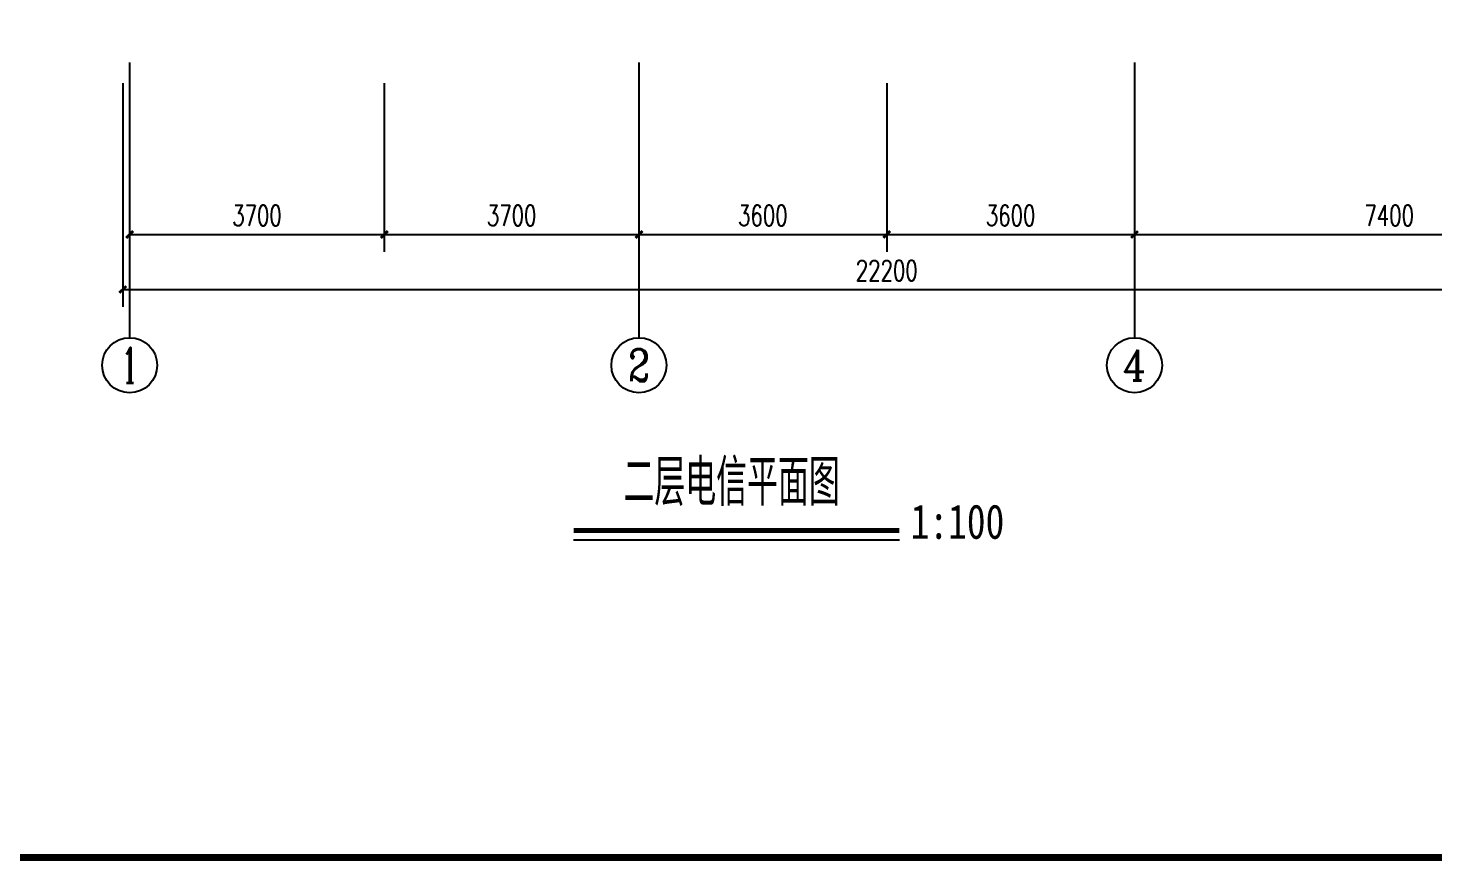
# Model space of a CAD drawing. Extents: x 6250600 to 6678662, y -692028 to -290561.
# Drawn here: x 6490355 to 6510780, y -465433 to -453329 of the extents above; entities that cross this region are included whole.
import ezdxf
from ezdxf.enums import TextEntityAlignment as Align

# ---------------------------------------------------------------- set-up
doc = ezdxf.new("R2010")
doc.units = 0
doc.header["$LTSCALE"] = 1000
doc.header["$MEASUREMENT"] = 0
doc.layers.get('0').update_dxf_attribs({"linetype": 'CONTINUOUS'})
doc.layers.get('Defpoints').update_dxf_attribs({"linetype": 'CONTINUOUS'})
for name, color, linetype in [('AXIS_TEXT', 7, 'CONTINUOUS'), ('PUB_TITLE', 4, 'CONTINUOUS'), ('图名', 15, 'CONTINUOUS'), ('建筑底图', 251, 'CONTINUOUS')]:
    doc.layers.add(name, color=color, linetype=linetype)
doc.styles.add('_TCH_AXIS', font='COMPLEX', dxfattribs={"bigfont": 'GBCBIG'})
doc.styles.add('_TCH_DIM_T3', font='SIMPLEX', dxfattribs={"width": 0.705882, "bigfont": 'GBCBIG'})
doc.styles.add('COMPLEX', font='COMPLEX')
doc.styles.add('sceie', font='sceie.shx', dxfattribs={"width": 0.7, "bigfont": 'sceic.shx'})
doc.styles.add('宋体', font='', dxfattribs={"width": 0.7})
doc.styles.get('宋体').set_extended_font_data('SimSun')
doc.dimstyles.new('_TCH_ARCH&&100', dxfattribs={"dimtxt": 297.5, "dimasz": 100, "dimexe": 250, "dimexo": 300, "dimgap": 126.25, "dimtad": 1, "dimdec": 0, "dimzin": 0, "dimdsep": 46, "dimtxsty": '_TCH_DIM_T3', "dimblk": 'ARCHTICK', "dimcen": 0.09, "dimclrt": 7, "dimazin": 2, "dimtfac": 1, "dimtdec": 0, "dimtix": 1, "dimtmove": 2, "dimatfit": 3, "dimfxl": 0, "dimtolj": 1, "dimtzin": 0, "dimarcsym": 0})

# ---------------------------------------------------------------- blocks, each defined once
blk = doc.blocks.new('_AXISO')
blk.add_circle((0, 0), 0.5)
at = {"layer": 'AXIS_TEXT', "style": 'COMPLEX', "width": 1.041667}
blk.add_attdef('A', text='', height=0.56, dxfattribs=at).set_placement((-0.25, -0.28), (0.25, -0.28), align=Align.FIT)
blk = doc.blocks.new('_ArchTick')
at = {"color": 0, "linetype": 'ByBlock', "const_width": 0.4}
blk.add_lwpolyline([(-0.5, -0.5), (0.5, 0.5)], dxfattribs=at)
blk = doc.blocks.new('*D461')
at = {"layer": 'Defpoints', "color": 0, "transparency": 16777216}
for p in [(6491730, -453828), (6513930, -453828), (6513930, -457128)]:
    blk.add_point(p, dxfattribs=at)
at = {"layer": '建筑底图', "color": 0, "lineweight": -2, "transparency": 16777216}
for p, q in [((6491730, -454128), (6491730, -457378)), ((6513930, -454128), (6513930, -457378)), ((6491730, -457128), (6513930, -457128))]:
    blk.add_line(p, q, dxfattribs=at)
at = {"layer": '建筑底图', "color": 0, "lineweight": -2, "transparency": 16777216, "xscale": 100, "yscale": 100, "zscale": 100, "rotation": 180}
blk.add_blockref('_ArchTick', (6491730, -457128), dxfattribs=at)
at = {"layer": '建筑底图', "color": 0, "lineweight": -2, "transparency": 16777216, "xscale": 100, "yscale": 100, "zscale": 100}
blk.add_blockref('_ArchTick', (6513930, -457128), dxfattribs=at)
at = {"layer": '建筑底图', "color": 7, "transparency": 16777216, "insert": (6502830, -456853), "char_height": 297.5, "attachment_point": 5, "style": '_TCH_DIM_T3'}
blk.add_mtext('\\A1;22200', dxfattribs=at)
blk = doc.blocks.new('*D462')
at = {"layer": 'Defpoints', "color": 0, "transparency": 16777216}
for p in [(6491830, -453828), (6495530, -453828), (6495530, -456328)]:
    blk.add_point(p, dxfattribs=at)
at = {"layer": '建筑底图', "color": 0, "lineweight": -2, "transparency": 16777216}
for p, q in [((6491830, -454128), (6491830, -456578)), ((6495530, -454128), (6495530, -456578)), ((6491830, -456328), (6495530, -456328))]:
    blk.add_line(p, q, dxfattribs=at)
at = {"layer": '建筑底图', "color": 0, "lineweight": -2, "transparency": 16777216, "xscale": 100, "yscale": 100, "zscale": 100, "rotation": 180}
blk.add_blockref('_ArchTick', (6491830, -456328), dxfattribs=at)
at = {"layer": '建筑底图', "color": 0, "lineweight": -2, "transparency": 16777216, "xscale": 100, "yscale": 100, "zscale": 100}
blk.add_blockref('_ArchTick', (6495530, -456328), dxfattribs=at)
at = {"layer": '建筑底图', "color": 7, "transparency": 16777216, "insert": (6493680, -456053), "char_height": 297.5, "attachment_point": 5, "style": '_TCH_DIM_T3'}
blk.add_mtext('\\A1;3700', dxfattribs=at)
blk = doc.blocks.new('*D463')
at = {"layer": 'Defpoints', "color": 0, "transparency": 16777216}
for p in [(6495530, -453828), (6499230, -453828), (6499230, -456328)]:
    blk.add_point(p, dxfattribs=at)
at = {"layer": '建筑底图', "color": 0, "lineweight": -2, "transparency": 16777216}
for p, q in [((6495530, -454128), (6495530, -456578)), ((6499230, -454128), (6499230, -456578)), ((6495530, -456328), (6499230, -456328))]:
    blk.add_line(p, q, dxfattribs=at)
at = {"layer": '建筑底图', "color": 0, "lineweight": -2, "transparency": 16777216, "xscale": 100, "yscale": 100, "zscale": 100, "rotation": 180}
blk.add_blockref('_ArchTick', (6495530, -456328), dxfattribs=at)
at = {"layer": '建筑底图', "color": 0, "lineweight": -2, "transparency": 16777216, "xscale": 100, "yscale": 100, "zscale": 100}
blk.add_blockref('_ArchTick', (6499230, -456328), dxfattribs=at)
at = {"layer": '建筑底图', "color": 7, "transparency": 16777216, "insert": (6497380, -456053), "char_height": 297.5, "attachment_point": 5, "style": '_TCH_DIM_T3'}
blk.add_mtext('\\A1;3700', dxfattribs=at)
blk = doc.blocks.new('*D464')
at = {"layer": 'Defpoints', "color": 0, "transparency": 16777216}
for p in [(6499230, -453828), (6502830, -453828), (6502830, -456328)]:
    blk.add_point(p, dxfattribs=at)
at = {"layer": '建筑底图', "color": 0, "lineweight": -2, "transparency": 16777216}
for p, q in [((6499230, -454128), (6499230, -456578)), ((6502830, -454128), (6502830, -456578)), ((6499230, -456328), (6502830, -456328))]:
    blk.add_line(p, q, dxfattribs=at)
at = {"layer": '建筑底图', "color": 0, "lineweight": -2, "transparency": 16777216, "xscale": 100, "yscale": 100, "zscale": 100, "rotation": 180}
blk.add_blockref('_ArchTick', (6499230, -456328), dxfattribs=at)
at = {"layer": '建筑底图', "color": 0, "lineweight": -2, "transparency": 16777216, "xscale": 100, "yscale": 100, "zscale": 100}
blk.add_blockref('_ArchTick', (6502830, -456328), dxfattribs=at)
at = {"layer": '建筑底图', "color": 7, "transparency": 16777216, "insert": (6501030, -456053), "char_height": 297.5, "attachment_point": 5, "style": '_TCH_DIM_T3'}
blk.add_mtext('\\A1;3600', dxfattribs=at)
blk = doc.blocks.new('*D465')
at = {"layer": 'Defpoints', "color": 0, "transparency": 16777216}
for p in [(6502830, -453828), (6506430, -453828), (6506430, -456328)]:
    blk.add_point(p, dxfattribs=at)
at = {"layer": '建筑底图', "color": 0, "lineweight": -2, "transparency": 16777216}
for p, q in [((6502830, -454128), (6502830, -456578)), ((6506430, -454128), (6506430, -456578)), ((6502830, -456328), (6506430, -456328))]:
    blk.add_line(p, q, dxfattribs=at)
at = {"layer": '建筑底图', "color": 0, "lineweight": -2, "transparency": 16777216, "xscale": 100, "yscale": 100, "zscale": 100, "rotation": 180}
blk.add_blockref('_ArchTick', (6502830, -456328), dxfattribs=at)
at = {"layer": '建筑底图', "color": 0, "lineweight": -2, "transparency": 16777216, "xscale": 100, "yscale": 100, "zscale": 100}
blk.add_blockref('_ArchTick', (6506430, -456328), dxfattribs=at)
at = {"layer": '建筑底图', "color": 7, "transparency": 16777216, "insert": (6504630, -456053), "char_height": 297.5, "attachment_point": 5, "style": '_TCH_DIM_T3'}
blk.add_mtext('\\A1;3600', dxfattribs=at)
blk = doc.blocks.new('*D466')
at = {"layer": 'Defpoints', "color": 0, "transparency": 16777216}
for p in [(6506430, -453828), (6513830, -453828), (6513830, -456328)]:
    blk.add_point(p, dxfattribs=at)
at = {"layer": '建筑底图', "color": 0, "lineweight": -2, "transparency": 16777216}
for p, q in [((6506430, -454128), (6506430, -456578)), ((6513830, -454128), (6513830, -456578)), ((6506430, -456328), (6513830, -456328))]:
    blk.add_line(p, q, dxfattribs=at)
at = {"layer": '建筑底图', "color": 0, "lineweight": -2, "transparency": 16777216, "xscale": 100, "yscale": 100, "zscale": 100, "rotation": 180}
blk.add_blockref('_ArchTick', (6506430, -456328), dxfattribs=at)
at = {"layer": '建筑底图', "color": 0, "lineweight": -2, "transparency": 16777216, "xscale": 100, "yscale": 100, "zscale": 100}
blk.add_blockref('_ArchTick', (6513830, -456328), dxfattribs=at)
at = {"layer": '建筑底图', "color": 7, "transparency": 16777216, "insert": (6510130, -456053), "char_height": 297.5, "attachment_point": 5, "style": '_TCH_DIM_T3'}
blk.add_mtext('\\A1;7400', dxfattribs=at)

msp = doc.modelspace()

# ---------------------------------------------------------------- linework, layer by layer
at = {"layer": 'PUB_TITLE', "color": 4, "const_width": 100}
msp.add_lwpolyline([(6475765, -465382.7), (6531665, -465382.7), (6531665, -425382.7), (6475765, -425382.7)], close=True, dxfattribs=at)
at = {"layer": '图名', "color": 3}
msp.add_line((6498281.2, -460764.1), (6503013.9, -460764.1), dxfattribs=at)
at = {"layer": '图名', "color": 3, "const_width": 70}
msp.add_lwpolyline([(6498281.2, -460630.9), (6503013.9, -460630.9)], dxfattribs=at)
at = {"layer": '建筑底图'}
for p, q in [((6491829.9, -453828.5), (6491829.9, -457828.5)), ((6499229.9, -453828.5), (6499229.9, -457828.5)), ((6506429.9, -453828.5), (6506429.9, -457828.5))]:
    msp.add_line(p, q, dxfattribs=at)

# ---------------------------------------------------------------- block references
ref = msp.add_blockref('_AXISO', (6491829.9, -458228.5), dxfattribs=dict(at, xscale=800, yscale=800, zscale=800))
ref.add_attrib('A', '1', dxfattribs={"layer": 'AXIS_TEXT', "color": 0, "height": 514.7, "style": '_TCH_AXIS'}).set_placement((6491719.6, -458485.8), (6491940.2, -458485.8), align=Align.FIT)
ref = msp.add_blockref('_AXISO', (6499229.9, -458228.5), dxfattribs=dict(at, xscale=800, yscale=800, zscale=800))
ref.add_attrib('A', '2', dxfattribs={"layer": 'AXIS_TEXT', "color": 0, "height": 465.9, "style": '_TCH_AXIS'}).set_placement((6499074.6, -458461.4), (6499385.2, -458461.4), align=Align.FIT)
ref = msp.add_blockref('_AXISO', (6506429.9, -458228.5), dxfattribs=dict(at, xscale=800, yscale=800, zscale=800))
ref.add_attrib('A', '4', dxfattribs={"layer": 'AXIS_TEXT', "color": 0, "height": 445.4, "style": '_TCH_AXIS'}).set_placement((6506260.2, -458451.2), (6506599.6, -458451.2), align=Align.FIT)

# ---------------------------------------------------------------- texts
at = {"layer": '图名', "color": 3, "style": '宋体', "width": 0.8}
msp.add_text('1:100', height=500, dxfattribs=at).set_placement((6503177.6, -460751))
at = {"layer": '建筑底图', "color": 0, "style": 'sceie', "width": 0.7}
msp.add_text('二层电信平面图', height=675.18, dxfattribs=at).set_placement((6499004.8, -460270.1))

# ---------------------------------------------------------------- dimensions: what is measured, and where the dimension line sits
at = {"layer": '建筑底图'}
for p1, p2, distance, picture, middle in [((6491729.9, -453828.5), (6513929.9, -453828.5), -3300, '*D461', (6502829.9, -456853.5)), ((6491829.9, -453828.5), (6495529.9, -453828.5), -2500, '*D462', (6493679.9, -456053.5)), ((6495529.9, -453828.5), (6499229.9, -453828.5), -2500, '*D463', (6497379.9, -456053.5)), ((6499229.9, -453828.5), (6502829.9, -453828.5), -2500, '*D464', (6501029.9, -456053.5)), ((6502829.9, -453828.5), (6506429.9, -453828.5), -2500, '*D465', (6504629.9, -456053.5)), ((6506429.9, -453828.5), (6513829.9, -453828.5), -2500, '*D466', (6510129.9, -456053.5))]:
    dim = msp.add_aligned_dim(p1=p1, p2=p2, distance=distance, dimstyle='_TCH_ARCH&&100', dxfattribs=at)
    dim.commit()
    dim.dimension.update_dxf_attribs({"geometry": picture, "text_midpoint": middle})

doc.saveas('drawing.dxf')
